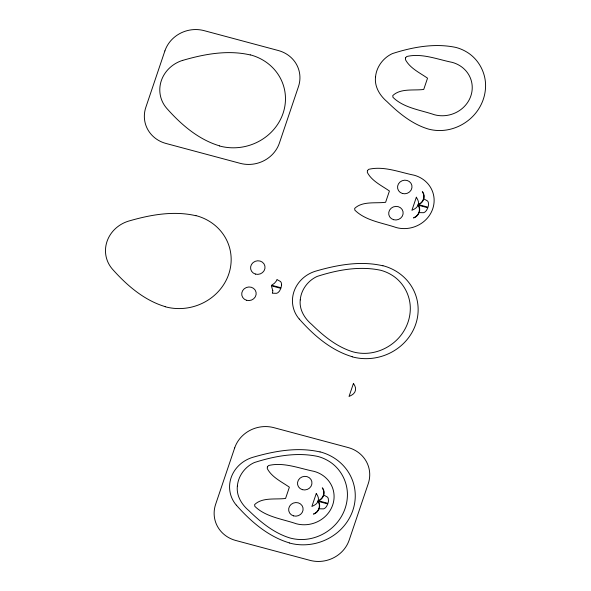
<?xml version="1.0" encoding="UTF-8"?>
<svg xmlns="http://www.w3.org/2000/svg" width="591" height="591" viewBox="0 0 591 591"><rect width="100%" height="100%" fill="white"/><g stroke="black" fill="none" stroke-linecap="round" stroke-linejoin="round"><path stroke-width="0.89" d="M418.258 204.575C423.348 202.58 425.601 196.205 422.299 191.676L422.587 191.757C426.03 196.448 423.422 202.949 418.162 204.855C421.619 209.539 418.997 216.047 413.744 217.953L413.449 217.88C418.502 216.01 421.287 209.812 418.066 205.136M318.217 500.747C323.299 498.752 325.56 492.369 322.258 487.848L322.546 487.922C325.988 492.621 323.373 499.114 318.121 501.028C321.578 505.711 318.955 512.22 313.703 514.126L313.407 514.052C318.46 512.175 321.245 505.985 318.024 501.308M182.708 60.385C204.42 54.04 227.86 49.733 250.259 54.948M419.307 212.612L423.459 212.716A4.942 4.602 -15.1 0 0 425.099 211.903L426.458 210.507L427.818 207.751L418.362 205.217M319.266 508.785L323.417 508.888A4.942 4.602 -15.1 0 0 325.057 508.075L326.417 506.679L327.776 503.916L318.32 501.39M195.953 215.73C173.555 210.507 150.114 214.814 128.402 221.167A32.054 29.846 -15.1 0 0 112.246 268.942C126.673 285.209 144.034 300.324 165.244 306.648M382.931 265.802C360.532 260.587 337.092 264.894 315.38 271.239A32.054 29.846 -15.1 0 0 299.223 319.022M320.049 451.967C297.65 446.752 274.202 451.059 252.497 457.404A32.054 29.846 -15.1 0 0 236.341 505.187M418.546 204.649L428.01 207.182L428.541 204.9L428.32 202.381A4.942 4.602 -15.1 0 0 427.448 200.896L423.924 198.945M318.505 500.821L327.968 503.355L328.5 501.072L328.278 498.553A4.942 4.602 -15.1 0 0 327.407 497.068L323.883 495.118M219.549 145.866C198.354 139.528 180.957 124.457 166.573 108.146A32.054 29.846 -15.1 0 1 182.7 60.356M352.221 356.72C331.026 350.389 313.629 335.311 299.245 319.007M289.339 542.885C268.144 536.554 250.739 521.476 236.363 505.172M250.296 54.845A50.582 47.095 -15.1 0 1 283.067 113.309A50.582 47.095 -15.1 0 1 219.512 145.977M195.99 215.619A50.582 47.095 -15.1 0 1 228.761 274.084A50.582 47.095 -15.1 0 1 165.207 306.751M382.968 265.699A50.582 47.095 -15.1 0 1 415.739 324.163A50.582 47.095 -15.1 0 1 352.184 356.831M320.086 451.864A50.582 47.095 -15.1 0 1 352.857 510.328A50.582 47.095 -15.1 0 1 289.302 542.996M272.783 290.646L272.739 291.533A7.38 6.87 -15.1 0 1 272.333 293.202L276.485 293.313A4.942 4.602 -15.1 0 0 278.132 292.501L279.491 291.104L280.851 288.342L271.395 285.815L272.783 290.646M267.361 466.846L267.295 468.663C271.934 477.336 281.611 481.761 289.383 487.176L285.571 498.457C275.554 499.735 262.434 497.068 254.61 504.596L254.824 506.339C265.691 517.029 282.35 518.942 296.29 523.752A29.085 27.083 -15.1 0 0 332.711 504.936A29.085 27.083 -15.1 0 0 313.991 471.345C299.253 468.397 283.71 461.926 268.617 465.509L267.361 466.846M367.403 170.673L367.336 172.491C371.975 181.164 381.653 185.589 389.425 191.004L385.613 202.292C375.595 203.57 362.475 200.903 354.652 208.424L354.866 210.167C365.74 220.857 382.392 222.77 396.332 227.579A29.085 27.083 -15.1 0 0 432.752 208.763A29.085 27.083 -15.1 0 0 414.032 175.18C399.294 172.232 383.751 165.753 368.658 169.336L367.403 170.673M405.515 57.852L405.448 59.669C410.088 68.342 419.765 72.759 427.537 78.182L423.725 89.463C413.707 90.741 400.587 88.074 392.756 95.602L392.978 97.338C403.845 108.027 420.504 109.948 434.444 114.75A29.085 27.083 -15.1 0 0 470.857 95.934A29.085 27.083 -15.1 0 0 452.145 62.351C437.406 59.403 421.856 52.931 406.771 56.507L405.515 57.852M237.36 486.105C236.23 495.746 241.734 504.633 248.87 510.639C260.727 522.23 274.172 533.267 290.321 538.083A41.555 38.688 -15.1 0 0 302.149 539.531C317.042 539.317 331.455 531.383 339.788 519.075A47.273 44.015 -15.1 0 0 347.375 496.617C348.158 482.507 340.8 468.338 328.655 461.061A41.555 38.688 -15.1 0 0 317.892 456.459C296.741 451.93 274.52 456.06 254.248 462.583C245.051 466.779 238.195 475.962 237.36 486.105M300.243 299.94C299.112 309.581 304.616 318.468 311.752 324.474C323.609 336.065 337.055 347.102 353.204 351.918A41.555 38.688 -15.1 0 0 365.031 353.366C379.924 353.152 394.337 345.225 402.67 332.91A47.273 44.015 -15.1 0 0 410.257 310.452C411.048 296.342 403.683 282.173 391.538 274.896A41.555 38.688 -15.1 0 0 380.774 270.294C359.631 265.765 337.402 269.895 317.138 276.425C307.933 280.614 301.085 289.797 300.243 299.94M375.514 77.111C374.384 86.744 379.887 95.639 387.024 101.645C398.881 113.236 412.326 124.273 428.475 129.089A41.555 38.688 -15.1 0 0 440.302 130.537C455.196 130.316 469.609 122.389 477.942 110.074A47.273 44.015 -15.1 0 0 485.529 87.616C486.312 73.513 478.954 59.344 466.809 52.06A41.555 38.688 -15.1 0 0 456.045 47.465C434.895 42.929 412.673 47.058 392.402 53.589C383.204 57.785 376.349 66.96 375.514 77.111M281.611 284.81L281.043 287.78L271.579 285.246L274.394 283.325L276.248 281.139A7.38 6.87 -15.1 0 0 276.943 279.543L280.474 281.493A4.942 4.602 -15.1 0 1 281.346 282.978L281.611 284.81M164.896 50.9L145.837 107.311A31.316 29.151 -15.1 0 0 165.99 143.465L240.19 163.338A31.316 29.151 -15.1 0 0 279.395 143.081L298.448 86.67A31.316 29.151 -15.1 0 0 278.295 50.516L204.102 30.643A31.316 29.151 -15.1 0 0 164.896 50.9M234.679 447.919L215.626 504.33A31.316 29.151 -15.1 0 0 235.772 540.484L309.972 560.357A31.316 29.151 -15.1 0 0 349.178 540.1L368.237 483.689A31.316 29.151 -15.1 0 0 348.084 447.535L273.884 427.662A31.316 29.151 -15.1 0 0 234.679 447.919M316.303 493.396L311.878 506.494L314.545 505.12A7.269 6.767 -15.1 0 0 317.67 495.856L316.303 493.396M353.462 383.389L349.037 396.487L351.704 395.113A7.269 6.767 -15.1 0 0 354.829 385.849L353.462 383.389M416.345 197.224L411.92 210.322L414.587 208.948A7.269 6.767 -15.1 0 0 417.711 199.684L416.345 197.224M255.423 274.084A7.269 6.767 -15.1 0 0 264.908 266.061A7.269 6.767 -15.1 0 0 253.066 262.596A7.269 6.767 -15.1 0 0 255.423 274.084M246.573 300.287A7.269 6.767 -15.1 0 0 256.058 292.257A7.269 6.767 -15.1 0 0 244.216 288.792A7.269 6.767 -15.1 0 0 246.573 300.287M402.397 193.486A7.269 6.767 -15.1 0 0 411.883 185.463A7.269 6.767 -15.1 0 0 400.041 181.998A7.269 6.767 -15.1 0 0 402.397 193.486M393.547 219.689A7.269 6.767 -15.1 0 0 403.032 211.667A7.269 6.767 -15.1 0 0 391.19 208.202A7.269 6.767 -15.1 0 0 393.547 219.689M302.356 489.658A7.269 6.767 -15.1 0 0 311.841 481.635A7.269 6.767 -15.1 0 0 299.999 478.171A7.269 6.767 -15.1 0 0 302.356 489.658M293.505 515.862A7.269 6.767 -15.1 0 0 302.991 507.839A7.269 6.767 -15.1 0 0 291.149 504.367A7.269 6.767 -15.1 0 0 293.505 515.862"/></g></svg>
